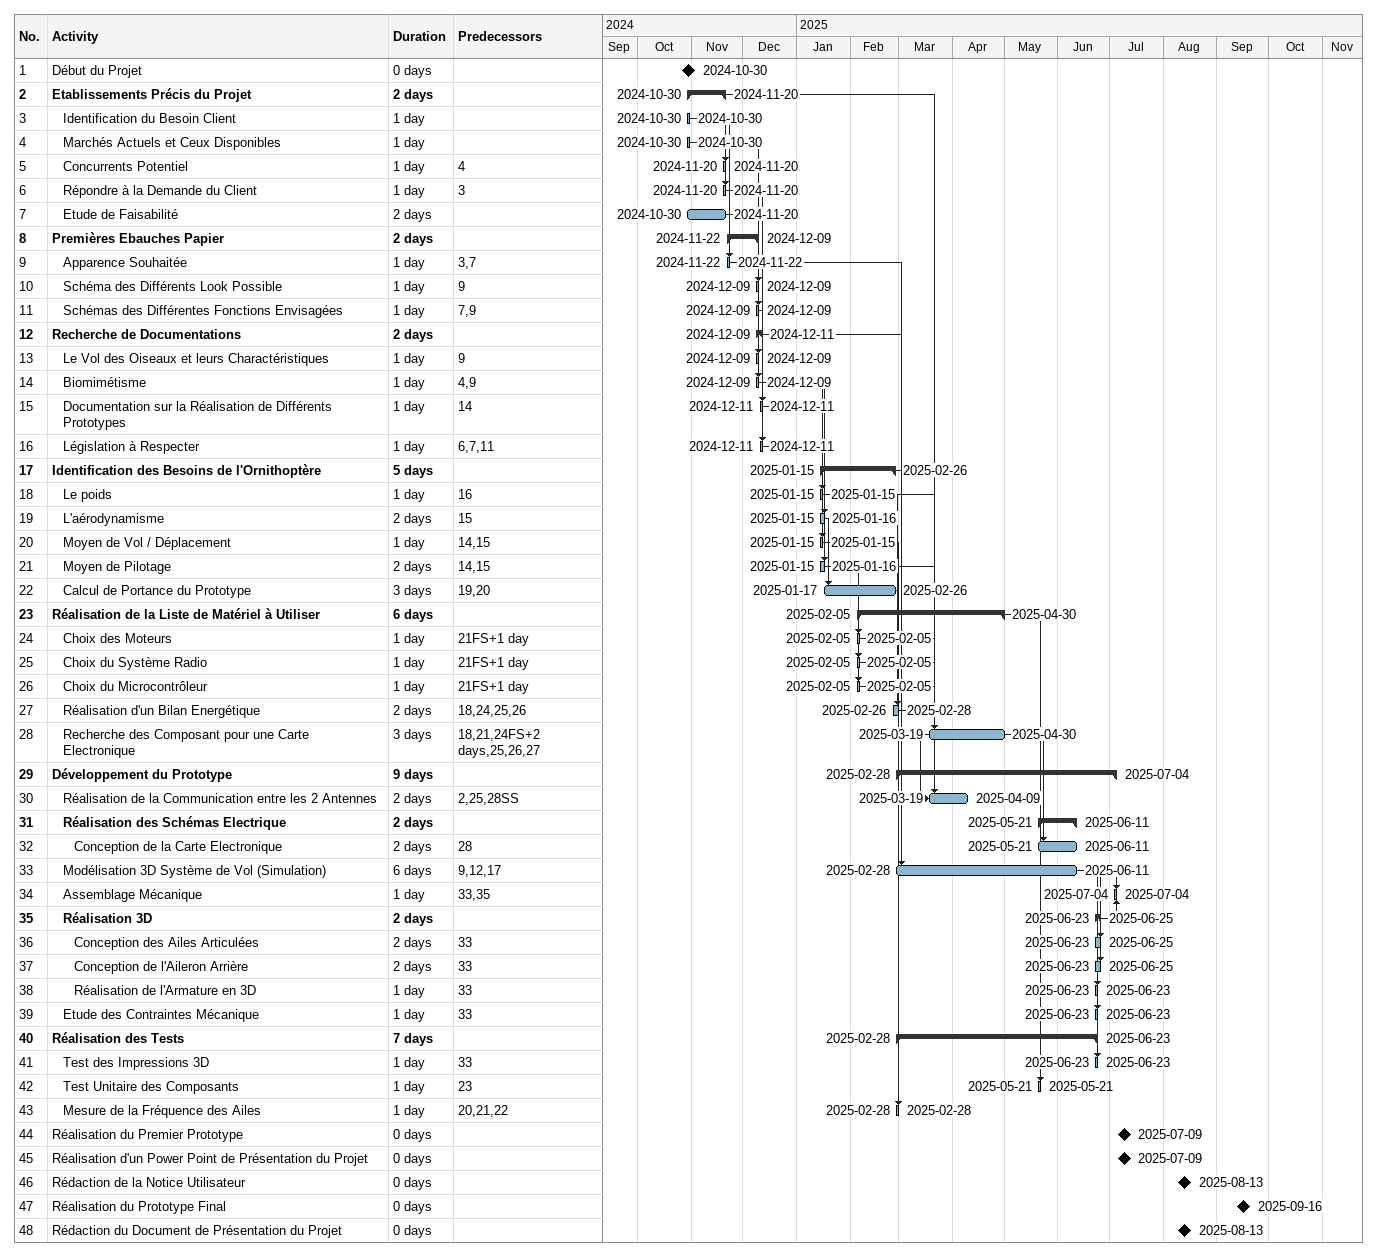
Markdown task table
| ID | Level | Task | Duration | Start | Finish | Predecessors |
|---|---|---|---|---|---|---|
| 1 | 1 | Début du Projet | 0d | 2024-10-30 | 2024-10-30 |  |
| 2 | 1 | **Etablissements Précis du Projet** | 2d | 2024-10-30 | 2024-11-20 |  |
| 3 | 2 | Identification du Besoin Client | 1d | 2024-10-30 | 2024-10-30 |  |
| 4 | 2 | Marchés Actuels et Ceux Disponibles | 1d | 2024-10-30 | 2024-10-30 |  |
| 5 | 2 | Concurrents Potentiel | 1d | 2024-11-20 | 2024-11-20 | 4 |
| 6 | 2 | Répondre à la Demande du Client | 1d | 2024-11-20 | 2024-11-20 | 3 |
| 7 | 2 | Etude de Faisabilité | 2d | 2024-10-30 | 2024-11-20 |  |
| 8 | 1 | **Premières Ebauches Papier** | 2d | 2024-11-22 | 2024-12-09 |  |
| 9 | 2 | Apparence Souhaitée | 1d | 2024-11-22 | 2024-11-22 | 3, 7 |
| 10 | 2 | Schéma des Différents Look Possible | 1d | 2024-12-09 | 2024-12-09 | 9 |
| 11 | 2 | Schémas des Différentes Fonctions Envisagées | 1d | 2024-12-09 | 2024-12-09 | 7, 9 |
| 12 | 1 | **Recherche de Documentations** | 2d | 2024-12-09 | 2024-12-11 |  |
| 13 | 2 | Le Vol des Oiseaux et leurs Charactéristiques | 1d | 2024-12-09 | 2024-12-09 | 9 |
| 14 | 2 | Biomimétisme | 1d | 2024-12-09 | 2024-12-09 | 4, 9 |
| 15 | 2 | Documentation sur la Réalisation de Différents Prototypes | 1d | 2024-12-11 | 2024-12-11 | 14 |
| 16 | 2 | Législation à Respecter | 1d | 2024-12-11 | 2024-12-11 | 6, 7, 11 |
| 17 | 1 | **Identification des Besoins de l'Ornithoptère** | 5d | 2025-01-15 | 2025-02-26 |  |
| 18 | 2 | Le poids | 1d | 2025-01-15 | 2025-01-15 | 16 |
| 19 | 2 | L'aérodynamisme | 2d | 2025-01-15 | 2025-01-16 | 15 |
| 20 | 2 | Moyen de Vol / Déplacement | 1d | 2025-01-15 | 2025-01-15 | 14, 15 |
| 21 | 2 | Moyen de Pilotage | 2d | 2025-01-15 | 2025-01-16 | 14, 15 |
| 22 | 2 | Calcul de Portance du Prototype | 3d | 2025-01-17 | 2025-02-26 | 19, 20 |
| 23 | 1 | **Réalisation de la Liste de Matériel à Utiliser** | 6d | 2025-02-05 | 2025-04-30 |  |
| 24 | 2 | Choix des Moteurs | 1d | 2025-02-05 | 2025-02-05 | 21FS+1d |
| 25 | 2 | Choix du Système Radio | 1d | 2025-02-05 | 2025-02-05 | 21FS+1d |
| 26 | 2 | Choix du Microcontrôleur | 1d | 2025-02-05 | 2025-02-05 | 21FS+1d |
| 27 | 2 | Réalisation d'un Bilan Energétique | 2d | 2025-02-26 | 2025-02-28 | 18, 24, 25, 26 |
| 28 | 2 | Recherche des Composant pour une Carte Electronique | 3d | 2025-03-19 | 2025-04-30 | 18, 21, 24FS+2d, 25, 26, 27 |
| 29 | 1 | **Développement du Prototype** | 9d | 2025-02-28 | 2025-07-04 |  |
| 30 | 2 | Réalisation de la Communication entre les 2 Antennes | 2d | 2025-03-19 | 2025-04-09 | 2, 25, 28SS |
| 31 | 2 | **Réalisation des Schémas Electrique** | 2d | 2025-05-21 | 2025-06-11 |  |
| 32 | 3 | Conception de la Carte Electronique | 2d | 2025-05-21 | 2025-06-11 | 28 |
| 33 | 2 | Modélisation 3D Système de Vol (Simulation) | 6d | 2025-02-28 | 2025-06-11 | 9, 12, 17 |
| 34 | 2 | Assemblage Mécanique | 1d | 2025-07-04 | 2025-07-04 | 33, 35 |
| 35 | 2 | **Réalisation 3D** | 2d | 2025-06-23 | 2025-06-25 |  |
| 36 | 3 | Conception des Ailes Articulées | 2d | 2025-06-23 | 2025-06-25 | 33 |
| 37 | 3 | Conception de l'Aileron Arrière | 2d | 2025-06-23 | 2025-06-25 | 33 |
| 38 | 3 | Réalisation de l'Armature en 3D | 1d | 2025-06-23 | 2025-06-23 | 33 |
| 39 | 2 | Etude des Contraintes Mécanique | 1d | 2025-06-23 | 2025-06-23 | 33 |
| 40 | 1 | **Réalisation des Tests** | 7d | 2025-02-28 | 2025-06-23 |  |
| 41 | 2 | Test des Impressions 3D | 1d | 2025-06-23 | 2025-06-23 | 33 |
| 42 | 2 | Test Unitaire des Composants | 1d | 2025-05-21 | 2025-05-21 | 23 |
| 43 | 2 | Mesure de la Fréquence des Ailes | 1d | 2025-02-28 | 2025-02-28 | 20, 21, 22 |
| 44 | 1 | Réalisation du Premier Prototype | 0d | 2025-07-09 | 2025-07-09 |  |
| 45 | 1 | Réalisation d'un Power Point de Présentation du Projet | 0d | 2025-07-09 | 2025-07-09 |  |
| 46 | 1 | Rédaction de la Notice Utilisateur | 0d | 2025-08-13 | 2025-08-13 |  |
| 47 | 1 | Réalisation du Prototype Final | 0d | 2025-09-16 | 2025-09-16 |  |
| 48 | 1 | Rédaction du Document de Présentation du Projet | 0d | 2025-08-13 | 2025-08-13 |  |
